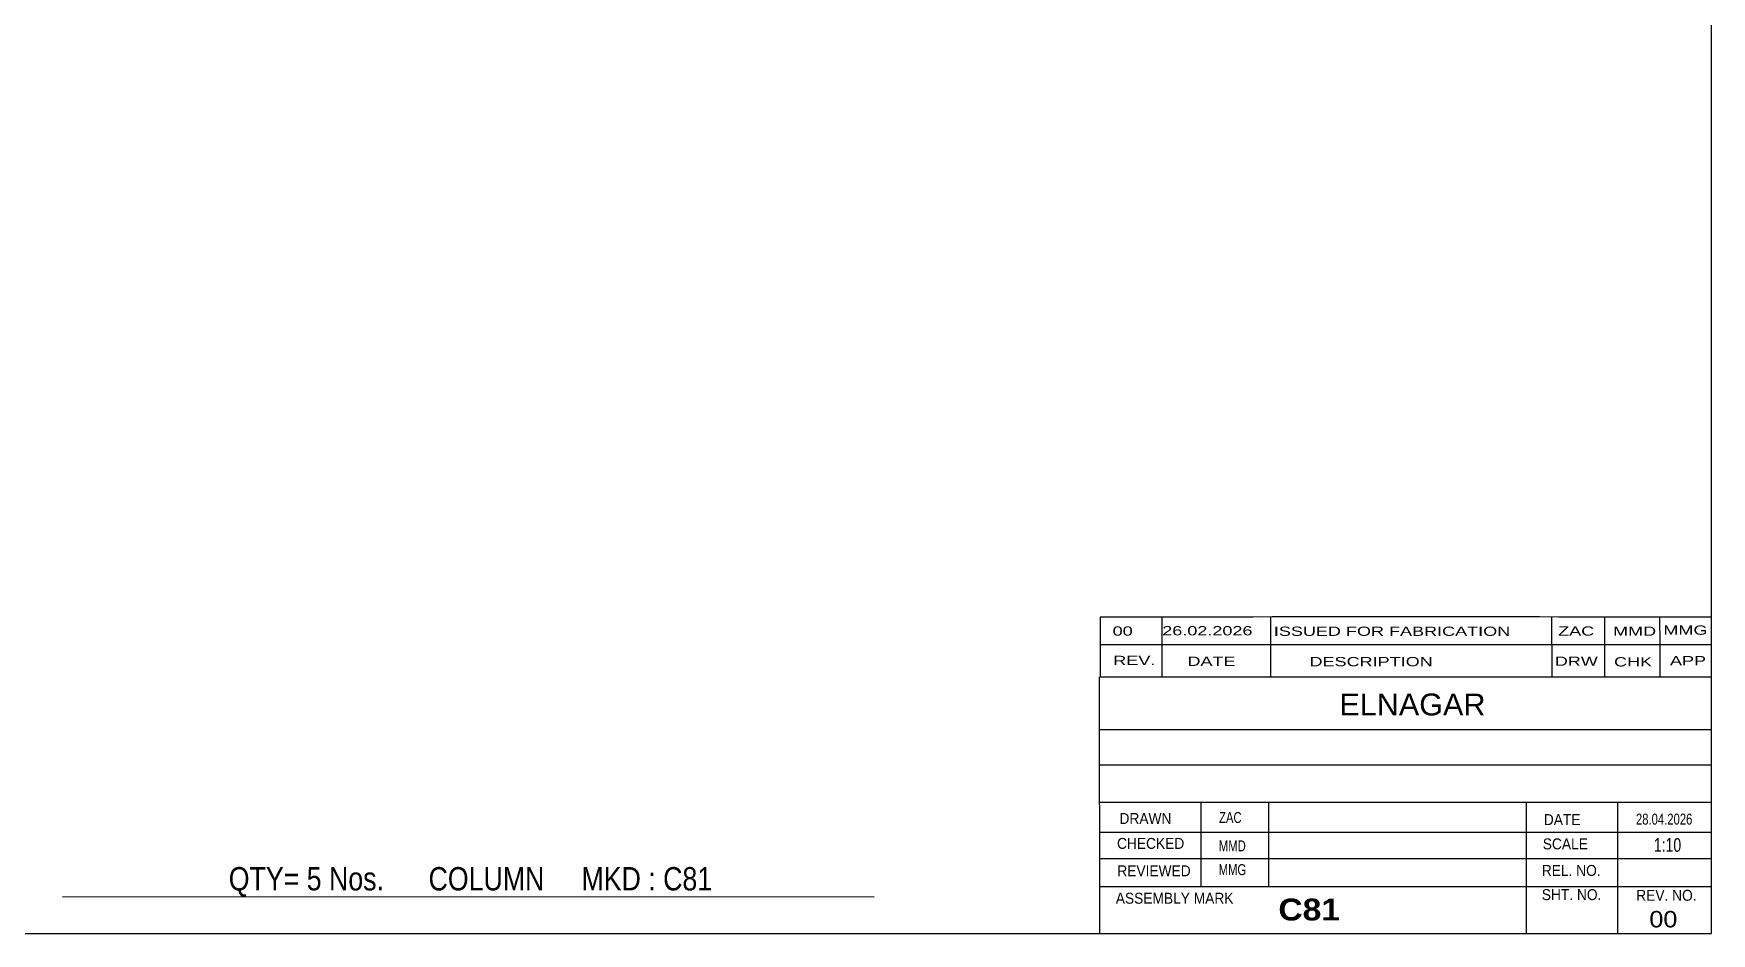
# Model space of a CAD drawing. Header units: millimetres. Extents: x -323 to 89, y -154 to 134.
# Drawn here: x -150.8 to 89.4, y -153.5 to -24.6 of the extents above; entities that cross this region are included whole.
import ezdxf

# ---------------------------------------------------------------- set-up
doc = ezdxf.new("R2010")
doc.units = ezdxf.units.MM
doc.styles.add('Arial', font='ARIAL.TTF', dxfattribs={"height": 0.2})
doc.styles.add('Arial Bold', font='ARIALBD.TTF', dxfattribs={"height": 0.2})
doc.styles.add('Arial Narrow', font='ARIALN.TTF', dxfattribs={"height": 0.2})

# ---------------------------------------------------------------- blocks, each defined once
blk = doc.blocks.new('Unknown-622304019-1210')
at = {"color": 5, "linetype": 'Continuous'}
for p, q in [((89.43, -153.49), (89.43, 133.51)), ((-320.57, -153.49), (89.43, -153.49))]:
    blk.add_line(p, q, dxfattribs=at)
blk = doc.blocks.new('CBS_CALLOFF-622304019-13635')
at = {"color": 7, "linetype": 'Continuous'}
blk.add_line((-146.69, -148.22), (-30.46, -148.24), dxfattribs=at)
at = {"color": 3, "linetype": 'Continuous', "style": 'Arial Narrow'}
blk.add_text('QTY= 5 Nos.      COLUMN     MKD : C81', height=3.3405, dxfattribs=at).set_placement((-122.87, -147.33))
blk = doc.blocks.new('CBS_NAME_BLOG-622304019-13636')
at = {"color": 7, "linetype": 'Continuous'}
for p, q in [((1.84, -153.44), (1.83, -116.74)), ((1.84, -116.74), (89.35, -116.74)), ((1.84, -124.27), (89.36, -124.27)), ((1.91, -129.33), (89.43, -129.33)), ((1.84, -134.7), (89.35, -134.7)), ((16.36, -146.8), (16.36, -134.71)), ((26.04, -146.78), (26.04, -134.71)), ((62.96, -153.44), (62.96, -134.71)), ((76.01, -153.44), (76.01, -134.7)), ((1.84, -139), (89.43, -138.98)), ((1.84, -142.74), (89.35, -142.74)), ((1.84, -146.79), (89.35, -146.79)), ((1.84, -153.49), (89.43, -153.49))]:
    blk.add_line(p, q, dxfattribs=at)
at = {"color": 3, "linetype": 'Continuous', "style": 'Arial'}
blk.add_text('ELNAGAR', height=3.133, dxfattribs=at).set_placement((36.16, -122.27))
at = {"color": 3, "linetype": 'Continuous'}
for s, height, style, width, p in [('DRAWN', 1.566, 'Arial', 0.9, (4.67, -137.81)), ('ZAC', 1.565, 'Arial Narrow', 0.9, (18.93, -137.67)), ('DATE', 1.566, 'Arial', 0.9, (65.43, -137.97)), ('28.04.2026', 1.565, 'Arial Narrow', 0.9, (78.62, -137.9)), ('CHECKED', 1.566, 'Arial', 0.9, (4.32, -141.38)), ('MMD', 1.565, 'Arial Narrow', 0.9, (18.9, -141.73)), ('SCALE', 1.566, 'Arial', 0.9, (65.28, -141.45)), ('1:10', 1.957, 'Arial Narrow', 0.9, (81.17, -141.8)), ('REVIEWED', 1.566, 'Arial', 0.9, (4.36, -145.3)), ('MMG', 1.565, 'Arial Narrow', 0.9, (18.87, -145.13)), ('REL. NO.', 1.566, 'Arial', 0.9, (65.14, -145.25)), ('ASSEMBLY MARK', 1.5663, 'Arial', 0.9, (4.14, -149.23)), ('C81', 3.131, 'Arial Bold', 1.1, (27.42, -151.63)), ('SHT. NO.', 1.566, 'Arial', 0.9, (65.14, -148.71)), ('REV. NO.', 1.566, 'Arial', 0.9, (78.66, -148.81))]:
    blk.add_text(s, height=height, dxfattribs=dict(at, style=style, width=width)).set_placement(p)
at = {"color": 3, "style": 'Arial', "width": 1.1}
blk.add_text('00', height=2.349, dxfattribs=at).set_placement((80.54, -152.62))
blk = doc.blocks.new('CBS_REVISION-622304019-13637')
at = {"color": 7, "linetype": 'Continuous'}
for p, q in [((1.92, -108.21), (1.92, -112.1)), ((10.73, -108.2), (10.72, -112.1)), ((26.32, -112.1), (26.32, -108.18)), ((66.58, -112.1), (66.59, -108.18)), ((74.14, -112.1), (74.14, -108.19)), ((82.07, -112.1), (82.06, -108.2)), ((1.92, -112.1), (1.92, -116.74)), ((1.92, -112.11), (89.42, -112.11)), ((10.72, -112.11), (10.72, -116.74)), ((26.31, -112.11), (26.31, -116.67)), ((66.57, -112.11), (66.57, -116.73)), ((74.11, -112.11), (74.11, -116.74)), ((82.06, -112.11), (82.06, -116.74)), ((1.92, -116.74), (89.42, -116.74))]:
    blk.add_line(p, q, dxfattribs=at)
blk.add_arc((45.68, -28081.48), 27973.31, 89.910387, 90.089622, dxfattribs=at)
at = {"color": 7, "style": 'Arial Narrow', "width": 1.7}
for s, height, p in [('00', 1.326, (3.69, -110.85)), ('26.02.2026', 1.326, (10.79, -110.81)), ('ISSUED FOR FABRICATION', 1.3257, (26.77, -110.88)), ('ZAC', 1.326, (67.48, -110.85)), ('MMD', 1.326, (75.34, -110.87))]:
    blk.add_text(s, height=height, dxfattribs=at).set_placement(p)
at = {"color": 7, "linetype": 'Continuous', "style": 'Arial Narrow', "width": 1.7}
for s, height, p in [('MMG', 1.326, (82.55, -110.72)), ('REV.', 1.326, (3.78, -115.06)), ('DATE', 1.326, (14.4, -115.18)), ('DESCRIPTION', 1.3257, (31.88, -115.23)), ('DRW', 1.326, (67, -115.17)), ('CHK', 1.326, (75.48, -115.26)), ('APP', 1.326, (83.49, -115.1))]:
    blk.add_text(s, height=height, dxfattribs=at).set_placement(p)

msp = doc.modelspace()

# ---------------------------------------------------------------- block references
for name in ['Unknown-622304019-1210', 'CBS_REVISION-622304019-13637', 'CBS_NAME_BLOG-622304019-13636', 'CBS_CALLOFF-622304019-13635']:
    msp.add_blockref(name, (0, 0))

doc.saveas('drawing.dxf')
